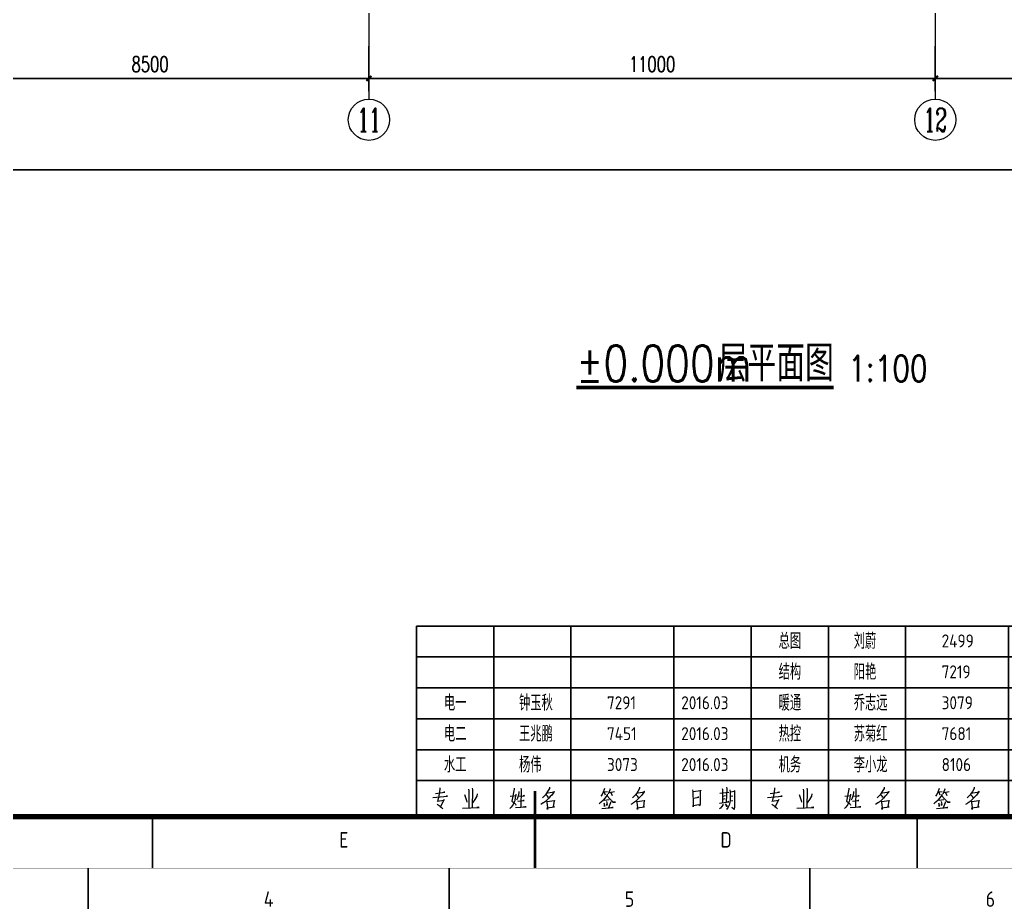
# Model space of a CAD drawing. Extents: x 238398 to 585159, y -66832 to 191741.
# Drawn here: x 384628 to 403770, y 21619 to 38750 of the extents above; entities that cross this region are included whole.
import ezdxf
from ezdxf.enums import TextEntityAlignment as Align

# ---------------------------------------------------------------- set-up
doc = ezdxf.new("R2010")
doc.units = 0
doc.header["$LTSCALE"] = 1000
doc.header["$MEASUREMENT"] = 0
for name, color, linetype in [('AXIS', 3, 'Continuous'), ('AXIS_TEXT', 7, 'Continuous'), ('DIM_SYMB', 3, 'Continuous'), ('HQ1', 7, 'Continuous'), ('HQ2', 7, 'Continuous')]:
    doc.layers.add(name, color=color, linetype=linetype)
doc.layers.add('PUB_HATCH', color=252, linetype='Continuous', lineweight=5)
doc.layers.add('PUB_TEXT', color=7, linetype='Continuous', lineweight=20)
doc.styles.add('_TCH_AXIS', font='complex.shx', dxfattribs={"bigfont": 'gbcbig.shx'})
doc.styles.add('_TCH_DIM_T3', font='SIMPLEX', dxfattribs={"width": 0.705882, "bigfont": 'GBCBIG'})
doc.styles.add('COMPLEX', font='geditxt.shx')
doc.styles.add('HZTXT', font='geditxt.shx', dxfattribs={"width": 0.8, "bigfont": 'hztxt1.shx'})
doc.styles.get("Standard").update_dxf_attribs({"font": 'gbenor.shx', "bigfont": 'gbcbig.shx'})
doc.styles.add('TK', font='GEDITXT.SHX', dxfattribs={"width": 0.85, "height": 3.5, "bigfont": 'hztxt1.shx'})
doc.dimstyles.new('_TCH_ARCH&&100', dxfattribs={"dimtxt": 297.5, "dimasz": 100, "dimexe": 250, "dimexo": 300, "dimgap": 126.25, "dimtad": 1, "dimdec": 0, "dimzin": 0, "dimdsep": 46, "dimtxsty": '_TCH_DIM_T3', "dimblk": 'ARCHTICK', "dimcen": 0.09, "dimazin": 2, "dimtfac": 1, "dimtdec": 0, "dimtix": 1, "dimtmove": 2, "dimatfit": 3, "dimfxl": 1, "dimtolj": 1, "dimtzin": 0, "dimarcsym": 0})

# ---------------------------------------------------------------- blocks, each defined once
blk = doc.blocks.new('_AXISO')
blk.add_circle((0, 0), 0.5)
at = {"layer": 'AXIS_TEXT', "style": 'COMPLEX', "width": 1.041667}
blk.add_attdef('A', text='', height=0.56, dxfattribs=at).set_placement((-0.25, -0.28), (0.25, -0.28), align=Align.FIT)
blk = doc.blocks.new('GEDI_WK_A1_V')
at = {"color": 3}
for p, q in [((222.75, 10), (222.75, 0)), ((297, 10), (297, 0)), ((371.25, 10), (371.25, 0))]:
    blk.add_line(p, q, dxfattribs=at)
for points, const_width in [([(0, 841), (0, 0), (594, 0), (594, 841)], 0.1), ([(10, 816), (10, 10), (584, 10), (584, 816)], 1)]:
    blk.add_lwpolyline(points, close=True, dxfattribs=dict(at, const_width=const_width))
at = {"color": 3, "const_width": 0.5}
blk.add_lwpolyline([(297, 15), (297, 0)], dxfattribs=at)
at = {"color": 3}
for s, p in [('E', (259.88, 4)), ('D', (334.12, 4))]:
    blk.add_text(s, height=3, dxfattribs=at).set_placement(p, align=Align.CENTER)
blk = doc.blocks.new('GEDI_HQ1_2012')
at = {"layer": 'HQ1', "color": 2}
for p, q in [((0, 37), (-65, 37)), ((-65, 0), (-65, 37)), ((-50, 0), (-50, 37)), ((-35, 0), (-35, 37)), ((-15, 0), (-15, 37)), ((0, 0), (0, 37)), ((-65, 31), (0, 31)), ((-65, 25), (0, 25)), ((-65, 19), (0, 19)), ((-65, 13), (0, 13)), ((-65, 7), (0, 7)), ((0, 0), (0, 7)), ((-65, 0), (0, 0))]:
    blk.add_line(p, q, dxfattribs=at)
at = {"layer": 'HQ1', "color": 7, "lineweight": 0}
for points in [[(-61.84, 3.75), (-58.95, 3.96), (-59.09, 3.99), (-59.26, 3.96)], [(-61.32, 4.51), (-59.5, 4.74), (-59.61, 4.74), (-59.81, 4.67)], [(-60.48, 5.59), (-60.45, 5.32), (-60.68, 4.06), (-60.94, 2.94), (-61, 3), (-59.61, 3.24), (-59.64, 3.34), (-60.33, 1.98)], [(-55.7, 4.3), (-55.3, 3.17), (-55.24, 2.8)], [(-54.89, 5.32), (-54.83, 5.02), (-54.83, 1.71)], [(-54.16, 5.56), (-54.1, 5.29), (-54.16, 1.74)], [(-53.24, 4.44), (-53.3, 3.99), (-53.67, 3.34), (-54.13, 2.66)], [(-45.7, 4.4), (-45.7, 4.26), (-45.81, 3.69), (-45.9, 3.24), (-45.95, 2.94), (-46.07, 2.69), (-46.25, 2.39), (-46.42, 2.12), (-46.62, 1.84), (-46.85, 1.57)], [(-46.82, 3.96), (-45.72, 4.09)], [(-46.04, 5.53), (-46.04, 5.36), (-46.48, 3), (-46.3, 2.9), (-46.1, 2.73), (-45.92, 2.59), (-45.78, 2.42), (-45.7, 2.25)], [(-45.12, 4.88), (-45.12, 4.64), (-45.26, 3.99), (-45.4, 3.58), (-45.58, 3.21)], [(-45.17, 3.96), (-44.02, 4.06), (-44.1, 4.09), (-44.27, 4.06)], [(-44.71, 5.53), (-44.68, 5.32), (-44.74, 1.88)], [(-39.56, 4.64), (-39.47, 4.61), (-38.17, 4.84), (-38.25, 4.91), (-38.49, 4.57), (-38.74, 4.2), (-39.01, 3.89), (-39.3, 3.58), (-39.62, 3.27), (-39.96, 2.97), (-40.34, 2.69), (-40.4, 2.66), (-40.63, 2.52), (-40.86, 2.36)], [(-39.15, 5.7), (-39.18, 5.46), (-39.53, 4.91), (-39.73, 4.57), (-39.96, 4.26), (-40.25, 3.92), (-40.54, 3.69)], [(-39.88, 4.26), (-39.82, 4.23), (-39.5, 3.92), (-39.47, 3.75), (-39.59, 3.99)], [(-27.95, 4.37), (-27.98, 4.2), (-28.44, 3.58), (-28.47, 3.51), (-28.7, 3.21), (-29.11, 2.83), (-29.31, 2.66), (-29.51, 2.49)], [(-28.5, 5.49), (-28.53, 5.26), (-28.76, 4.74), (-28.96, 4.33), (-29.2, 3.99)], [(-28.73, 4.81), (-27.89, 4.91)], [(-28.53, 4.78), (-28.33, 4.26)], [(-28.01, 4.13), (-26.85, 2.83), (-26.38, 2.83), (-26.85, 2.87), (-27.08, 3.11)], [(-27.43, 5.49), (-27.4, 5.32), (-27.75, 4.37)], [(-27.6, 4.71), (-26.56, 4.88)], [(-27.28, 4.67), (-27.02, 4.13)], [(-22.07, 4.64), (-21.98, 4.61), (-20.68, 4.84), (-20.76, 4.91), (-20.99, 4.57), (-21.26, 4.2), (-21.52, 3.89), (-21.81, 3.58), (-22.12, 3.27), (-22.47, 2.97), (-22.85, 2.69), (-22.91, 2.66), (-23.14, 2.52), (-23.37, 2.36)], [(-21.66, 5.7), (-21.69, 5.46), (-22.04, 4.91), (-22.24, 4.57), (-22.47, 4.26), (-22.76, 3.92), (-23.05, 3.69)], [(-22.39, 4.26), (-22.33, 4.23), (-22.01, 3.92), (-21.98, 3.75), (-22.1, 3.99)], [(-11.41, 5.19), (-11.35, 4.84), (-11.32, 4.09), (-11.29, 3.31), (-11.29, 3.21), (-11.29, 2.66), (-11.29, 1.94), (-11.29, 2.18), (-10.17, 2.39), (-9.93, 2.15), (-9.87, 2.46), (-9.87, 2.87), (-9.84, 3.65), (-9.82, 4.47), (-9.82, 5.15), (-9.79, 5.05), (-11.32, 4.81)], [(-6.08, 4.57), (-4.37, 4.78)], [(-5.62, 5.49), (-5.56, 5.29), (-5.56, 2.73)], [(-5.53, 3.99), (-5.01, 4.09)], [(-4.8, 5.7), (-4.75, 5.49), (-4.83, 2.83)], [(-4.14, 5.22), (-4.05, 4.84), (-4.05, 4.09), (-4.08, 3.27), (-4.14, 2.76), (-4.28, 2.22), (-4.46, 1.88), (-4.78, 1.37)], [(-4.05, 4.81), (-3.18, 4.98), (-3.27, 5.08), (-3.27, 4.03), (-3.27, 3.96), (-3.24, 2.42), (-3.27, 1.84), (-3.3, 1.5), (-3.33, 1.4), (-3.76, 1.84), (-3.36, 1.54)], [(-4.02, 3.96), (-3.53, 4.06)], [(-60.97, 2.42), (-60.62, 2.15), (-60.39, 1.98), (-60.13, 1.81), (-59.99, 1.67), (-59.9, 1.5)], [(-45.75, 1.81), (-43.72, 1.91), (-43.93, 1.94), (-44.27, 1.88)], [(-45.29, 3), (-44.07, 3.17), (-44.22, 3.17), (-44.36, 3.11)], [(-39.73, 3.04), (-39.67, 2.94), (-39.62, 2.08), (-39.59, 1.98), (-39.59, 1.37), (-39.62, 1.64), (-39.62, 1.74), (-38.19, 1.91), (-38.22, 1.91), (-38.37, 1.91), (-38.22, 3.17), (-38.17, 3.11), (-38.25, 3.07), (-39.64, 2.87)], [(-28.62, 2.66), (-28.47, 2.22), (-28.47, 2.01), (-28.5, 2.29)], [(-27.57, 3.27), (-28.5, 3.14)], [(-28.07, 2.94), (-27.95, 2.42), (-28.01, 2.15), (-28.01, 2.52)], [(-27.34, 2.9), (-27.34, 2.66), (-27.69, 1.71)], [(-22.24, 3.04), (-22.18, 2.94), (-22.12, 2.08), (-22.1, 1.98), (-22.1, 1.37), (-22.12, 1.64), (-22.12, 1.74), (-20.71, 1.91), (-20.74, 1.91), (-20.88, 1.91), (-20.74, 3.17), (-20.68, 3.11), (-20.76, 3.07), (-22.15, 2.87)], [(-11.29, 3.58), (-10.17, 3.79), (-10.28, 3.82), (-10.54, 3.69)], [(-6.17, 2.63), (-4.37, 2.9), (-4.46, 2.94), (-4.57, 2.83)], [(-5.5, 2.42), (-5.53, 2.25), (-5.76, 1.91), (-5.97, 1.67), (-6.17, 1.5)], [(-5.5, 3.41), (-5.04, 3.51)], [(-5.04, 2.52), (-4.72, 2.12), (-4.72, 1.94), (-4.83, 2.25)], [(-4.08, 3.07), (-4.02, 3.07), (-3.56, 3.17)], [(-56.1, 1.64), (-52.83, 1.81), (-52.98, 1.84), (-53.3, 1.77)], [(-28.99, 1.61), (-26.79, 1.77), (-26.93, 1.77), (-27.25, 1.74)]]:
    blk.add_lwpolyline(points, dxfattribs=at)
blk.add_text('223344', height=0.0001).set_placement((-22.1, 1.74))
blk = doc.blocks.new('GEDI_HQ2_2012')
at = {"layer": 'HQ2', "color": 2}
for p, q in [((0, 37), (-65, 37)), ((-65, 0), (-65, 37)), ((-50, 0), (-50, 37)), ((-35, 0), (-35, 37)), ((-15, 0), (-15, 37)), ((0, 0), (0, 37)), ((-65, 31), (0, 31)), ((-65, 25), (0, 25)), ((-65, 19), (0, 19)), ((-65, 13), (0, 13)), ((-65, 7), (0, 7)), ((0, 0), (0, 7)), ((-65, 0), (0, 0))]:
    blk.add_line(p, q, dxfattribs=at)
at = {"layer": 'HQ2', "color": 7, "lineweight": 0}
for points in [[(-61.84, 3.75), (-58.95, 3.96), (-59.09, 3.99), (-59.26, 3.96)], [(-61.32, 4.51), (-59.5, 4.74), (-59.61, 4.74), (-59.81, 4.67)], [(-60.48, 5.59), (-60.45, 5.32), (-60.68, 4.06), (-60.94, 2.94), (-61, 3), (-59.61, 3.24), (-59.64, 3.34), (-60.33, 1.98)], [(-55.7, 4.3), (-55.3, 3.17), (-55.24, 2.8)], [(-54.89, 5.32), (-54.83, 5.02), (-54.83, 1.71)], [(-54.16, 5.56), (-54.1, 5.29), (-54.16, 1.74)], [(-53.24, 4.44), (-53.3, 3.99), (-53.67, 3.34), (-54.13, 2.66)], [(-45.7, 4.4), (-45.7, 4.26), (-45.81, 3.69), (-45.9, 3.24), (-45.95, 2.94), (-46.07, 2.69), (-46.25, 2.39), (-46.42, 2.12), (-46.62, 1.84), (-46.85, 1.57)], [(-46.82, 3.96), (-45.72, 4.09)], [(-46.04, 5.53), (-46.04, 5.36), (-46.48, 3), (-46.3, 2.9), (-46.1, 2.73), (-45.92, 2.59), (-45.78, 2.42), (-45.7, 2.25)], [(-45.12, 4.88), (-45.12, 4.64), (-45.26, 3.99), (-45.4, 3.58), (-45.58, 3.21)], [(-45.17, 3.96), (-44.02, 4.06), (-44.1, 4.09), (-44.27, 4.06)], [(-44.71, 5.53), (-44.68, 5.32), (-44.74, 1.88)], [(-39.56, 4.64), (-39.47, 4.61), (-38.17, 4.84), (-38.25, 4.91), (-38.49, 4.57), (-38.74, 4.2), (-39.01, 3.89), (-39.3, 3.58), (-39.62, 3.27), (-39.96, 2.97), (-40.34, 2.69), (-40.4, 2.66), (-40.63, 2.52), (-40.86, 2.36)], [(-39.15, 5.7), (-39.18, 5.46), (-39.53, 4.91), (-39.73, 4.57), (-39.96, 4.26), (-40.25, 3.92), (-40.54, 3.69)], [(-39.88, 4.26), (-39.82, 4.23), (-39.5, 3.92), (-39.47, 3.75), (-39.59, 3.99)], [(-27.95, 4.37), (-27.98, 4.2), (-28.44, 3.58), (-28.47, 3.51), (-28.7, 3.21), (-29.11, 2.83), (-29.31, 2.66), (-29.51, 2.49)], [(-28.5, 5.49), (-28.53, 5.26), (-28.76, 4.74), (-28.96, 4.33), (-29.2, 3.99)], [(-28.73, 4.81), (-27.89, 4.91)], [(-28.53, 4.78), (-28.33, 4.26)], [(-28.01, 4.13), (-26.85, 2.83), (-26.38, 2.83), (-26.85, 2.87), (-27.08, 3.11)], [(-27.43, 5.49), (-27.4, 5.32), (-27.75, 4.37)], [(-27.6, 4.71), (-26.56, 4.88)], [(-27.28, 4.67), (-27.02, 4.13)], [(-22.07, 4.64), (-21.98, 4.61), (-20.68, 4.84), (-20.76, 4.91), (-20.99, 4.57), (-21.26, 4.2), (-21.52, 3.89), (-21.81, 3.58), (-22.12, 3.27), (-22.47, 2.97), (-22.85, 2.69), (-22.91, 2.66), (-23.14, 2.52), (-23.37, 2.36)], [(-21.66, 5.7), (-21.69, 5.46), (-22.04, 4.91), (-22.24, 4.57), (-22.47, 4.26), (-22.76, 3.92), (-23.05, 3.69)], [(-22.39, 4.26), (-22.33, 4.23), (-22.01, 3.92), (-21.98, 3.75), (-22.1, 3.99)], [(-11.41, 5.19), (-11.35, 4.84), (-11.32, 4.09), (-11.29, 3.31), (-11.29, 3.21), (-11.29, 2.66), (-11.29, 1.94), (-11.29, 2.18), (-10.17, 2.39), (-9.93, 2.15), (-9.87, 2.46), (-9.87, 2.87), (-9.84, 3.65), (-9.82, 4.47), (-9.82, 5.15), (-9.79, 5.05), (-11.32, 4.81)], [(-6.08, 4.57), (-4.37, 4.78)], [(-5.62, 5.49), (-5.56, 5.29), (-5.56, 2.73)], [(-5.53, 3.99), (-5.01, 4.09)], [(-4.8, 5.7), (-4.75, 5.49), (-4.83, 2.83)], [(-4.14, 5.22), (-4.05, 4.84), (-4.05, 4.09), (-4.08, 3.27), (-4.14, 2.76), (-4.28, 2.22), (-4.46, 1.88), (-4.78, 1.37)], [(-4.05, 4.81), (-3.18, 4.98), (-3.27, 5.08), (-3.27, 4.03), (-3.27, 3.96), (-3.24, 2.42), (-3.27, 1.84), (-3.3, 1.5), (-3.33, 1.4), (-3.76, 1.84), (-3.36, 1.54)], [(-4.02, 3.96), (-3.53, 4.06)], [(-60.97, 2.42), (-60.62, 2.15), (-60.39, 1.98), (-60.13, 1.81), (-59.99, 1.67), (-59.9, 1.5)], [(-45.75, 1.81), (-43.72, 1.91), (-43.93, 1.94), (-44.27, 1.88)], [(-45.29, 3), (-44.07, 3.17), (-44.22, 3.17), (-44.36, 3.11)], [(-39.73, 3.04), (-39.67, 2.94), (-39.62, 2.08), (-39.59, 1.98), (-39.59, 1.37), (-39.62, 1.64), (-39.62, 1.74), (-38.19, 1.91), (-38.22, 1.91), (-38.37, 1.91), (-38.22, 3.17), (-38.17, 3.11), (-38.25, 3.07), (-39.64, 2.87)], [(-28.62, 2.66), (-28.47, 2.22), (-28.47, 2.01), (-28.5, 2.29)], [(-27.57, 3.27), (-28.5, 3.14)], [(-28.07, 2.94), (-27.95, 2.42), (-28.01, 2.15), (-28.01, 2.52)], [(-27.34, 2.9), (-27.34, 2.66), (-27.69, 1.71)], [(-22.24, 3.04), (-22.18, 2.94), (-22.12, 2.08), (-22.1, 1.98), (-22.1, 1.37), (-22.12, 1.64), (-22.12, 1.74), (-20.71, 1.91), (-20.74, 1.91), (-20.88, 1.91), (-20.74, 3.17), (-20.68, 3.11), (-20.76, 3.07), (-22.15, 2.87)], [(-11.29, 3.58), (-10.17, 3.79), (-10.28, 3.82), (-10.54, 3.69)], [(-6.17, 2.63), (-4.37, 2.9), (-4.46, 2.94), (-4.57, 2.83)], [(-5.5, 2.42), (-5.53, 2.25), (-5.76, 1.91), (-5.97, 1.67), (-6.17, 1.5)], [(-5.5, 3.41), (-5.04, 3.51)], [(-5.04, 2.52), (-4.72, 2.12), (-4.72, 1.94), (-4.83, 2.25)], [(-4.08, 3.07), (-4.02, 3.07), (-3.56, 3.17)], [(-56.1, 1.64), (-52.83, 1.81), (-52.98, 1.84), (-53.3, 1.77)], [(-28.99, 1.61), (-26.79, 1.77), (-26.93, 1.77), (-27.25, 1.74)]]:
    blk.add_lwpolyline(points, dxfattribs=at)
blk.add_text('112233', height=0.0001).set_placement((-22.1, 1.74))
blk = doc.blocks.new('CEEC_TK_A1_V')
for name, p in [('GEDI_WK_A1_V', (0, 0)), ('GEDI_HQ2_2012', (339, 10)), ('GEDI_HQ1_2012', (404, 10))]:
    blk.add_blockref(name, p)
at = {"style": 'TK', "width": 0.85}
for tag, height, p in [('PROJECTNAME', 4.75, (529, 44)), ('PHASE', 4, (571, 44)), ('DRAWINGNAME', 4.75, (539, 31))]:
    blk.add_attdef(tag, text='', height=height, dxfattribs=at).set_placement(p, align=Align.MIDDLE_CENTER)
for tag, p, height in [('APPROVE', (416, 32.75), 3.5), ('DESIGN', (461, 32.75), 3.5), ('REVIEW1', (416, 25.75), 3.5), ('DRAW', (461, 25.75), 3.5), ('REVIEW2', (416, 18.75), 3.5), ('PROPORTION', (461, 18.75), 3.5), ('DRAWINGNUMBER', (511, 18.5), 4), ('CHECK', (416, 11.75), 3.5), ('DATE', (461, 11.75), 3.5), ('VERSION', (577, 11.75), 3.5)]:
    blk.add_attdef(tag, p, '', height=height, dxfattribs=at)
blk = doc.blocks.new('GEDI_WK_A1')
at = {"color": 3}
for p, q in [((210.25, 584), (210.25, 594)), ((280.33, 584), (280.33, 594)), ((350.42, 584), (350.42, 594))]:
    blk.add_line(p, q, dxfattribs=at)
at = {"color": 3, "const_width": 0.1}
blk.add_lwpolyline([(0, 0), (841, 0), (841, 594), (0, 594)], close=True, dxfattribs=at)
at = {"color": 3}
for s, p in [('4', (245.29, 588)), ('5', (315.38, 588)), ('6', (385.46, 588))]:
    blk.add_text(s, height=3, dxfattribs=at).set_placement(p, align=Align.MIDDLE)
blk = doc.blocks.new('CEEC_TK_A1')
blk.add_blockref('GEDI_WK_A1', (0, 0))
at = {"style": 'TK', "width": 0.85}
for tag, height, p in [('PROJECTNAME', 4.75, (776, 44)), ('PHASE', 4, (818, 44)), ('DRAWINGNAME', 4.75, (786, 31))]:
    blk.add_attdef(tag, text='', height=height, dxfattribs=at).set_placement(p, align=Align.MIDDLE_CENTER)
for tag, p, height in [('APPROVE', (663, 32.75), 3.5), ('DESIGN', (708, 32.75), 3.5), ('REVIEW1', (663, 25.75), 3.5), ('DRAW', (708, 25.75), 3.5), ('REVIEW2', (663, 18.75), 3.5), ('PROPORTION', (708, 18.75), 3.5), ('DRAWINGNUMBER', (758, 18.5), 4), ('CHECK', (663, 11.75), 3.5), ('DATE', (708, 11.75), 3.5), ('VERSION', (824, 11.75), 3.5)]:
    blk.add_attdef(tag, p, '', height=height, dxfattribs=at)
blk = doc.blocks.new('_ArchTick')
at = {"color": 0, "linetype": 'ByBlock', "const_width": 0.4}
blk.add_lwpolyline([(-0.5, -0.5), (0.5, 0.5)], dxfattribs=at)
blk = doc.blocks.new('*D524')
at = {"layer": 'Defpoints', "color": 0, "transparency": 16777216}
for p in [(382910, 38536), (391410, 38536), (391410, 37611)]:
    blk.add_point(p, dxfattribs=at)
at = {"layer": 'PUB_HATCH', "color": 0, "lineweight": -2, "transparency": 16777216}
for p, q in [((382910, 38236), (382910, 37361)), ((391410, 38236), (391410, 37361)), ((382910, 37611), (391410, 37611))]:
    blk.add_line(p, q, dxfattribs=at)
at = {"layer": 'PUB_HATCH', "color": 0, "lineweight": -2, "transparency": 16777216, "xscale": 100, "yscale": 100, "zscale": 100, "rotation": 180}
blk.add_blockref('_ArchTick', (382910, 37611), dxfattribs=at)
at = {"layer": 'PUB_HATCH', "color": 0, "lineweight": -2, "transparency": 16777216, "xscale": 100, "yscale": 100, "zscale": 100}
blk.add_blockref('_ArchTick', (391410, 37611), dxfattribs=at)
at = {"layer": 'PUB_HATCH', "color": 0, "transparency": 16777216, "insert": (387160, 37886), "char_height": 297.5, "attachment_point": 5, "style": '_TCH_DIM_T3'}
blk.add_mtext('\\A1;8500', dxfattribs=at)
blk = doc.blocks.new('*D525')
at = {"layer": 'Defpoints', "color": 0, "transparency": 16777216}
for p in [(391410, 38536), (402410, 38536), (402410, 37611)]:
    blk.add_point(p, dxfattribs=at)
at = {"layer": 'PUB_HATCH', "color": 0, "lineweight": -2, "transparency": 16777216}
for p, q in [((391410, 38236), (391410, 37361)), ((402410, 38236), (402410, 37361)), ((391410, 37611), (402410, 37611))]:
    blk.add_line(p, q, dxfattribs=at)
at = {"layer": 'PUB_HATCH', "color": 0, "lineweight": -2, "transparency": 16777216, "xscale": 100, "yscale": 100, "zscale": 100, "rotation": 180}
blk.add_blockref('_ArchTick', (391410, 37611), dxfattribs=at)
at = {"layer": 'PUB_HATCH', "color": 0, "lineweight": -2, "transparency": 16777216, "xscale": 100, "yscale": 100, "zscale": 100}
blk.add_blockref('_ArchTick', (402410, 37611), dxfattribs=at)
at = {"layer": 'PUB_HATCH', "color": 0, "transparency": 16777216, "insert": (396910, 37886), "char_height": 297.5, "attachment_point": 5, "style": '_TCH_DIM_T3'}
blk.add_mtext('\\A1;11000', dxfattribs=at)
blk = doc.blocks.new('*D526')
at = {"layer": 'Defpoints', "color": 0, "transparency": 16777216}
for p in [(402410, 38536), (412110, 38536), (412110, 37611)]:
    blk.add_point(p, dxfattribs=at)
at = {"layer": 'PUB_HATCH', "color": 0, "lineweight": -2, "transparency": 16777216}
for p, q in [((402410, 38236), (402410, 37361)), ((412110, 38236), (412110, 37361)), ((402410, 37611), (412110, 37611))]:
    blk.add_line(p, q, dxfattribs=at)
at = {"layer": 'PUB_HATCH', "color": 0, "lineweight": -2, "transparency": 16777216, "xscale": 100, "yscale": 100, "zscale": 100, "rotation": 180}
blk.add_blockref('_ArchTick', (402410, 37611), dxfattribs=at)
at = {"layer": 'PUB_HATCH', "color": 0, "lineweight": -2, "transparency": 16777216, "xscale": 100, "yscale": 100, "zscale": 100}
blk.add_blockref('_ArchTick', (412110, 37611), dxfattribs=at)
at = {"layer": 'PUB_HATCH', "color": 0, "transparency": 16777216, "insert": (407260, 37886), "char_height": 297.5, "attachment_point": 5, "style": '_TCH_DIM_T3'}
blk.add_mtext('\\A1;9700', dxfattribs=at)

msp = doc.modelspace()

# ---------------------------------------------------------------- linework, layer by layer
at = {"layer": 'AXIS'}
msp.add_lwpolyline([(376536.4, 44527.5), (417009.6, 44527.5), (417009.6, 35835.2), (376536.4, 35835.2)], close=True, dxfattribs=at)
at = {"layer": 'DIM_SYMB', "const_width": 70}
msp.add_lwpolyline([(395437.6, 31611.5), (400439.2, 31611.5)], dxfattribs=at)
at = {"layer": 'PUB_HATCH'}
for p, q in [((391410.3, 39774.5), (391410.3, 37209)), ((402410.3, 39774.5), (402410.3, 37209))]:
    msp.add_line(p, q, dxfattribs=at)

# ---------------------------------------------------------------- block references
at = {"xscale": 100, "yscale": 100, "zscale": 100}
for name, p in [('CEEC_TK_A1_V', (364934.5, 22280.2)), ('CEEC_TK_A1', (364934.5, -37119.8))]:
    msp.add_blockref(name, p, dxfattribs=at)
at = {"layer": 'PUB_HATCH'}
ref = msp.add_blockref('_AXISO', (391410.3, 36809), dxfattribs=dict(at, xscale=800, yscale=800, zscale=800))
ref.add_attrib('A', '11', dxfattribs={"layer": 'AXIS_TEXT', "height": 452.55, "style": '_TCH_AXIS', "width": 0.875}).set_placement((391184.1, 36582.7), (391636.6, 36582.7), align=Align.FIT)
ref = msp.add_blockref('_AXISO', (402410.3, 36809), dxfattribs=dict(at, xscale=800, yscale=800, zscale=800))
ref.add_attrib('A', '12', dxfattribs={"layer": 'AXIS_TEXT', "height": 452.55, "style": '_TCH_AXIS', "width": 0.724138}).set_placement((402184.1, 36582.7), (402636.6, 36582.7), align=Align.FIT)

# ---------------------------------------------------------------- texts
at = {"layer": 'PUB_TEXT', "style": 'HZTXT', "width": 0.8}
for s, height, p in [('%%p0.000m', 700, (395437.6, 31729.4)), ('层平面图', 700, (398200.3, 31729.4)), ('1:100', 500, (400719.2, 31729.4))]:
    msp.add_text(s, height=height, dxfattribs=at).set_placement(p)
at = {"layer": 'PUB_TEXT'}
for s, height, p in [('总图', 303.83, (399367.5, 26538.1)), ('刘蔚', 303.83, (400826, 26538.1)), ('2499', 252, (402533.7, 26565.8)), ('结构', 303.83, (399367.5, 25938.1)), ('阳艳', 303.83, (400826, 25938.1)), ('7219', 252, (402533.7, 25965.8)), ('电一', 303.83, (392867.5, 25338.1)), ('钟玉秋', 303.83, (394326, 25338.1)), ('暖通', 303.83, (399367.5, 25338.1)), ('乔志远', 303.83, (400826, 25338.1)), ('7291', 252, (396033.7, 25365.8)), ('2016.03', 252, (397475.6, 25365.8)), ('3079', 252, (402533.7, 25365.8)), ('电二', 303.83, (392867.5, 24738.1)), ('王兆鹏', 303.83, (394326, 24738.1)), ('7451', 252, (396033.7, 24765.8)), ('2016.03', 252, (397475.6, 24765.8)), ('热控', 303.83, (399367.5, 24738.1)), ('苏菊红', 303.83, (400826, 24738.1)), ('7681', 252, (402533.7, 24765.8)), ('水工', 303.83, (392867.5, 24138.1)), ('杨伟', 303.83, (394326, 24138.1)), ('3073', 252, (396033.7, 24165.8)), ('2016.03', 252, (397475.6, 24165.8)), ('机务', 303.83, (399367.5, 24138.1)), ('李小龙', 303.83, (400826, 24138.1)), ('8106', 252, (402533.7, 24165.8))]:
    msp.add_text(s, height=height, dxfattribs=at).set_placement(p)

# ---------------------------------------------------------------- dimensions: what is measured, and where the dimension line sits
at = {"layer": 'PUB_HATCH'}
for p1, p2, picture, middle in [((382910.3, 38535.9), (391410.3, 38535.9), '*D524', (387160.3, 37885.5)), ((391410.3, 38535.9), (402410.3, 38535.9), '*D525', (396910.3, 37885.5)), ((402410.3, 38535.9), (412110.3, 38535.9), '*D526', (407260.3, 37885.5))]:
    dim = msp.add_aligned_dim(p1=p1, p2=p2, distance=-925.3, dimstyle='_TCH_ARCH&&100', dxfattribs=at)
    dim.commit()
    dim.dimension.update_dxf_attribs({"geometry": picture, "text_midpoint": middle})

doc.saveas('drawing.dxf')
